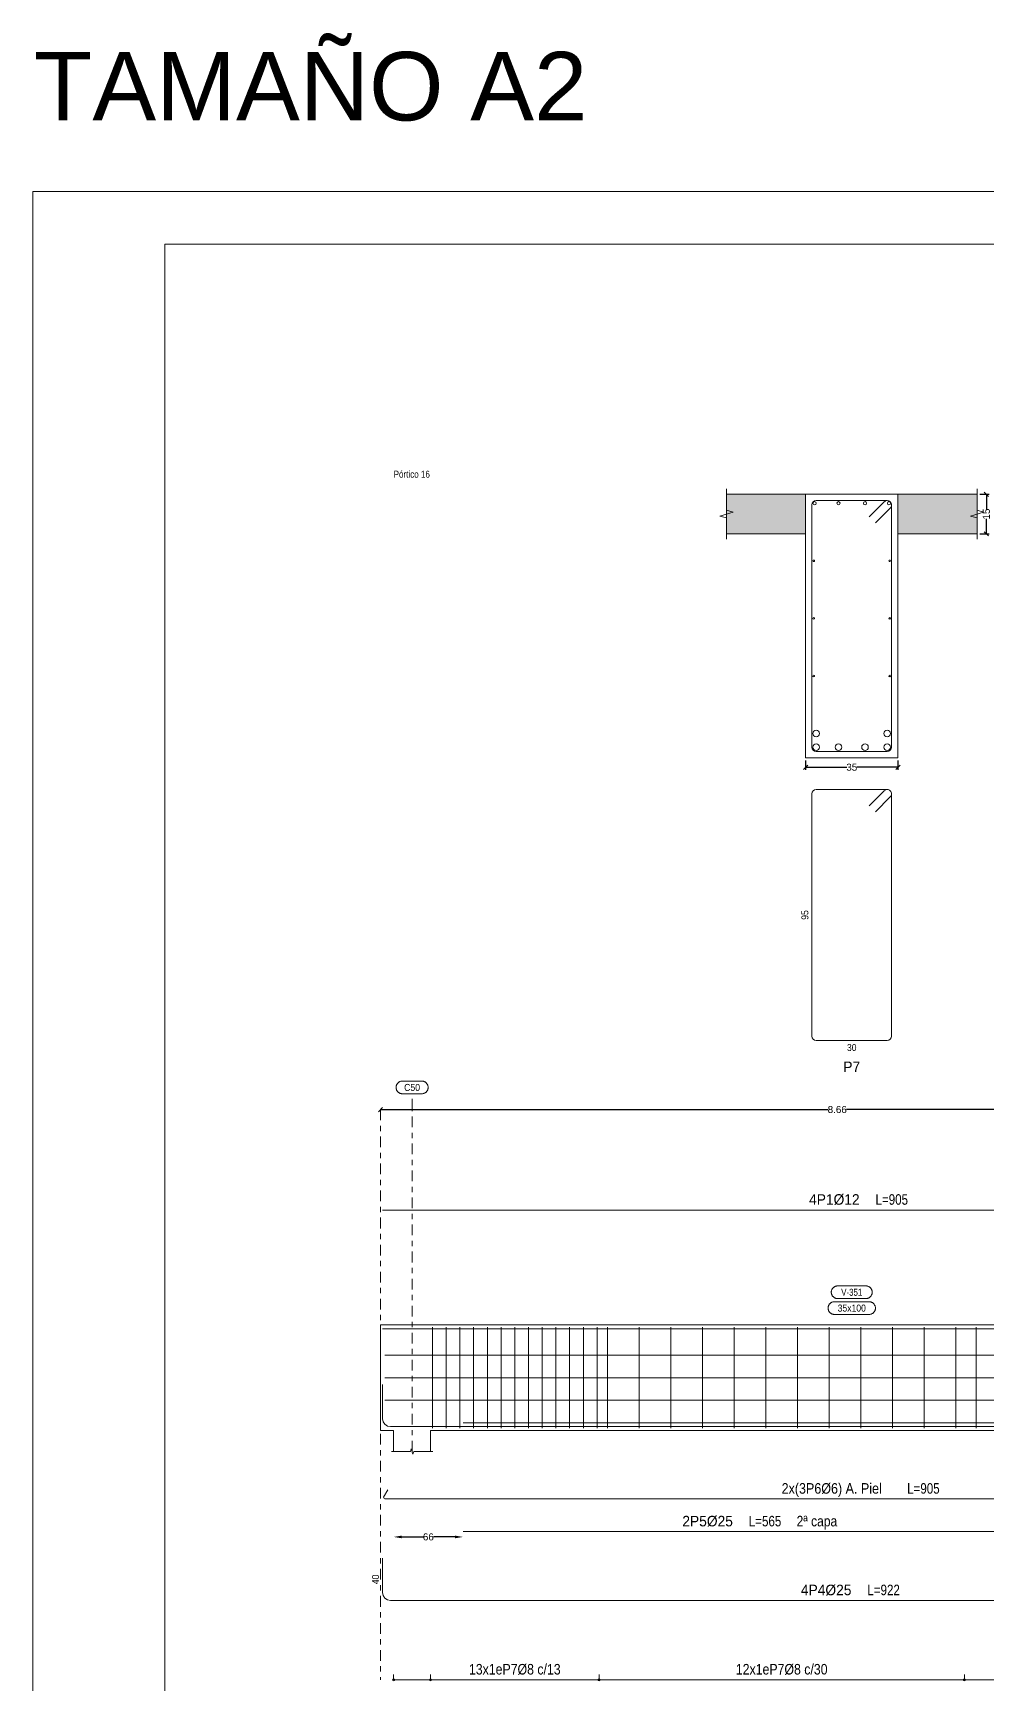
# Model space of a CAD drawing. Header units: millimetres. Extents: x 3 to 479, y -191 to 120.
# Drawn here: x 100.33 to 118.38, y -71.22 to -39.95 of the extents above; entities that cross this region are included whole.
import ezdxf
from ezdxf.enums import TextEntityAlignment as Align

# ---------------------------------------------------------------- set-up
doc = ezdxf.new("R2010")
doc.units = ezdxf.units.MM
doc.linetypes.add('CYPE_RAYAPUNTO', pattern=[0.4125, 0.2025, -0.105, 0, -0.105])
for name, color, linetype, lineweight in [('ALZ_ARM_LONG_ARM_TEXTOS', 3, 'Continuous', 9), ('ALZ_ARM_LONG_TXT_IND_CAPA_ARM_LONG', 3, 'Continuous', 9), ('ALZ_ARM_LONG_TXT_LONG', 3, 'Continuous', 9), ('ALZ_ARM_TRANS_TXT_EST', 3, 'Continuous', 9), ('ALZ_CONT_NUDOS', 122, 'Continuous', 9), ('ALZ_CONT_VIG_HORMIGON', 2, 'Continuous', 9), ('ALZ_COT_COT_ANCLAJES', 3, 'Continuous', 0), ('ALZ_COT_COT_ARM', 3, 'Continuous', 0), ('ALZ_COT_COT_EST', 3, 'Continuous', 0), ('ALZ_COT_COT_LIN_APOYOS', 2, 'CYPE_RAYAPUNTO', 0), ('ALZ_COT_LONGITUD_PROYECTADA', 122, 'Continuous', 0), ('ALZ_REF_COT_LIN_AUX_COTA', 2, 'CYPE_RAYAPUNTO', 9), ('ALZ_REF_REF_NOMBRE', 3, 'Continuous', 9), ('ALZ_REF_REF_REFERENCIA', 3, 'Continuous', 9), ('ALZ_REF_REFERENCIA_PORTICO', 3, 'Continuous', 9), ('ALZ_REF_TEXTO_REF_NOMBRE', 3, 'Continuous', 9), ('ALZ_REF_TEXTO_REF_REFERENCIA', 3, 'Continuous', 9), ('ARM_LONGITUDINAL_Ø12', 171, 'Continuous', 9), ('ARM_LONGITUDINAL_Ø25', 20, 'Continuous', 9), ('ARM_LONGITUDINAL_Ø6', 151, 'Continuous', 9), ('ARM_TRANSVERSAL_Ø16', 212, 'Continuous', 9), ('ARM_TRANSVERSAL_Ø8', 32, 'Continuous', 9), ('CIM_REFEREN', 2, 'Continuous', 0), ('RECUAD_LIMITES', 2, 'Continuous', 0), ('RECUAD_MARCO', 1, 'Continuous', 20), ('SEC_CONT_FORJADOS_SECCION', 8, 'Continuous', 9), ('SEC_CONT_VIG_HORMIGON_SECCION', 2, 'Continuous', 9), ('SEC_COTAS_SEC_DIM_VIGA', 122, 'Continuous', 0), ('SEC_COTAS_TEXTOS_DESPIECE_ESTRIBADO', 122, 'Continuous', 0), ('SEC_REF_TXT_POSICIONES_ARM_ESTRIBOS', 1, 'Continuous', 9)]:
    doc.layers.add(name, color=color, linetype=linetype, lineweight=lineweight)
doc.styles.add('CYPETXT_0.2_romans', font='arial.ttf', dxfattribs={"height": 0.133333})
doc.styles.add('CYPETXT_romans', font='arial.ttf', dxfattribs={"height": 0.2})
doc.dimstyles.new('cype_arrow', dxfattribs={"dimtxt": 0.18, "dimasz": 0.15, "dimexe": 0.05, "dimexo": 0.05, "dimgap": 0, "dimtad": 0, "dimdec": 4, "dimzin": 0, "dimdsep": 46, "dimtxsty": 'CYPETXT_0.2_romans', "dimcen": 0.09, "dimadec": 0, "dimazin": 0, "dimtfac": 1, "dimtdec": 4, "dimtofl": 0, "dimtmove": 2, "dimatfit": 3, "dimfxl": 1, "dimtolj": 1, "dimtzin": 0, "dimarcsym": 0})
doc.dimstyles.new('cype_oblique', dxfattribs={"dimtxt": 0.18, "dimasz": 0.18, "dimexe": 0.05, "dimexo": 0.05, "dimgap": 0, "dimtad": 0, "dimdec": 4, "dimzin": 0, "dimdsep": 46, "dimtxsty": 'CYPETXT_0.2_romans', "dimblk": 'OBLIQUE', "dimtsz": 0.04, "dimcen": 0.09, "dimadec": 0, "dimazin": 0, "dimtfac": 1, "dimtdec": 4, "dimtofl": 0, "dimtmove": 2, "dimatfit": 3, "dimfxl": 1, "dimtolj": 1, "dimtzin": 0, "dimarcsym": 0})

# ---------------------------------------------------------------- blocks, each defined once
blk = doc.blocks.new('*D997')
at = {"layer": 'Defpoints', "color": 0, "transparency": 16777216}
for p in [(114.978, -53.698), (116.728, -53.698), (116.728, -53.875)]:
    blk.add_point(p, dxfattribs=at)
at = {"layer": 'SEC_COTAS_SEC_DIM_VIGA', "color": 0, "lineweight": -2, "transparency": 16777216}
for p, q in [((114.978, -53.748), (114.978, -53.925)), ((116.728, -53.748), (116.728, -53.925)), ((114.938, -53.915), (115.018, -53.835)), ((114.978, -53.875), (115.757, -53.875)), ((116.728, -53.875), (115.949, -53.875)), ((116.688, -53.915), (116.768, -53.835))]:
    blk.add_line(p, q, dxfattribs=at)
at = {"layer": 'SEC_COTAS_SEC_DIM_VIGA', "color": 0, "transparency": 16777216, "insert": (115.853, -53.875), "char_height": 0.1333, "attachment_point": 5, "style": 'CYPETXT_0.2_romans'}
blk.add_mtext('\\A1;35', dxfattribs=at)
blk = doc.blocks.new('_OBLIQUE')
at = {"color": 0, "linetype": 'ByBlock', "lineweight": -2}
blk.add_line((-0.5, -0.5), (0.5, 0.5), dxfattribs=at)
blk = doc.blocks.new('*D998')
at = {"layer": 'Defpoints', "color": 0, "transparency": 16777216}
for p in [(118.228, -48.698), (118.405, -48.698), (118.228, -49.448)]:
    blk.add_point(p, dxfattribs=at)
at = {"layer": 'SEC_COTAS_SEC_DIM_VIGA', "color": 0, "lineweight": -2, "transparency": 16777216}
for p, q in [((118.278, -48.698), (118.455, -48.698)), ((118.445, -48.738), (118.365, -48.658)), ((118.405, -48.698), (118.405, -48.983)), ((118.445, -49.488), (118.365, -49.408)), ((118.405, -49.448), (118.405, -49.162)), ((118.278, -49.448), (118.455, -49.448))]:
    blk.add_line(p, q, dxfattribs=at)
at = {"layer": 'SEC_COTAS_SEC_DIM_VIGA', "color": 0, "transparency": 16777216, "insert": (118.405, -49.073), "char_height": 0.1333, "attachment_point": 5, "rotation": 90, "style": 'CYPETXT_0.2_romans'}
blk.add_mtext('\\A1;15', dxfattribs=at)
blk = doc.blocks.new('*D1003')
at = {"layer": 'ALZ_COT_LONGITUD_PROYECTADA', "color": 0, "lineweight": -2, "transparency": 16777216}
for p, q in [((106.878, -60.407), (106.958, -60.327)), ((124.198, -60.407), (124.278, -60.327)), ((106.918, -60.367), (115.405, -60.367)), ((124.238, -60.367), (115.751, -60.367))]:
    blk.add_line(p, q, dxfattribs=at)
at = {"layer": 'Defpoints', "color": 0, "transparency": 16777216}
for p in [(106.918, -60.367), (106.918, -60.367), (124.238, -60.367)]:
    blk.add_point(p, dxfattribs=at)
at = {"layer": 'ALZ_COT_LONGITUD_PROYECTADA', "color": 0, "transparency": 16777216, "insert": (115.578, -60.367), "char_height": 0.1333, "attachment_point": 5, "style": 'CYPETXT_0.2_romans'}
blk.add_mtext('\\A1;8.66', dxfattribs=at)
blk = doc.blocks.new('*D1007')
at = {"layer": 'ALZ_COT_COT_ARM', "color": 0, "lineweight": -2, "transparency": 16777216}
for p, q in [((107.318, -68.472), (107.73, -68.472)), ((108.334, -68.472), (107.922, -68.472))]:
    blk.add_line(p, q, dxfattribs=at)
at = {"layer": 'ALZ_COT_COT_ARM', "color": 0, "transparency": 16777216}
for points in [[(107.318, -68.447), (107.318, -68.497), (107.168, -68.472)], [(108.334, -68.447), (108.334, -68.497), (108.484, -68.472)]]:
    blk.add_solid(points, dxfattribs=at)
at = {"layer": 'Defpoints', "color": 0, "transparency": 16777216}
for p in [(107.168, -68.472), (108.484, -68.472), (108.484, -68.472)]:
    blk.add_point(p, dxfattribs=at)
at = {"layer": 'ALZ_COT_COT_ARM', "color": 0, "transparency": 16777216, "insert": (107.826, -68.472), "char_height": 0.1333, "attachment_point": 5, "style": 'CYPETXT_0.2_romans'}
blk.add_mtext('\\A1;66', dxfattribs=at)

msp = doc.modelspace()

# ---------------------------------------------------------------- hatches: boundary and pattern name
at = {"layer": 'SEC_CONT_FORJADOS_SECCION', "true_color": 0xdad7d3}
for points in [[(113.47793, -48.69765), (114.97793, -48.69765), (114.97793, -49.44765), (113.47793, -49.44765)], [(118.22793, -48.69765), (116.72793, -48.69765), (116.72793, -49.44765), (118.22793, -49.44765)]]:
    msp.add_hatch(color=254, dxfattribs=at).paths.add_polyline_path(points)

# ---------------------------------------------------------------- linework, layer by layer
at = {"layer": 'ALZ_CONT_NUDOS'}
for p, q in [((107.16793, -66.45177), (107.16793, -66.85177)), ((107.86793, -66.45177), (107.86793, -66.85177))]:
    msp.add_line(p, q, dxfattribs=at)
for points in [[(107.86793, -64.45177), (107.16793, -64.45177), (106.91793, -64.45177), (106.91793, -66.45177), (107.16793, -66.45177)], [(107.12793, -66.85177), (107.48793, -66.85177), (107.50293, -66.80177), (107.53293, -66.90177), (107.54793, -66.85177), (107.90793, -66.85177)]]:
    msp.add_lwpolyline(points, dxfattribs=at)
at = {"layer": 'ALZ_CONT_VIG_HORMIGON'}
for p, q in [((107.86793, -64.45177), (123.83793, -64.45177)), ((107.86793, -66.45177), (123.83793, -66.45177))]:
    msp.add_line(p, q, dxfattribs=at)
at = {"layer": 'ALZ_COT_COT_EST'}
for p, q in [((107.16793, -71.18112), (107.16793, -71.08112)), ((107.86793, -71.18112), (107.86793, -71.08112)), ((111.06193, -71.18112), (111.06193, -71.08112)), ((117.98793, -71.18112), (117.98793, -71.08112))]:
    msp.add_line(p, q, dxfattribs=at)
for points in [[(107.16793, -71.18112), (107.86793, -71.18112), (107.86793, -71.08112)], [(107.86793, -71.18112), (111.06193, -71.18112), (111.06193, -71.08112)], [(111.06193, -71.18112), (117.98793, -71.18112), (117.98793, -71.08112)], [(117.98793, -71.18112), (123.83793, -71.18112), (123.83793, -71.08112)]]:
    msp.add_lwpolyline(points, dxfattribs=at)
for centre in [(107.16793, -71.18112), (107.86793, -71.18112), (107.86793, -71.18112), (111.06193, -71.18112), (111.06193, -71.18112), (117.98793, -71.18112), (117.98793, -71.18112)]:
    msp.add_circle(centre, 0.02, dxfattribs=at)
at = {"layer": 'ALZ_COT_COT_LIN_APOYOS'}
msp.add_line((106.91793, -60.36698), (106.91793, -71.18112), dxfattribs=at)
at = {"layer": 'ALZ_REF_COT_LIN_AUX_COTA'}
for p, q in [((107.51793, -60.36698), (107.51793, -60.06698)), ((107.51793, -66.85177), (107.51793, -60.36698))]:
    msp.add_line(p, q, dxfattribs=at)
at = {"layer": 'ALZ_REF_REF_NOMBRE'}
for points in [[(116.12093, -63.71177), (116.12894, -63.71204), (116.13692, -63.71284), (116.14483, -63.71418), (116.15263, -63.71604), (116.16029, -63.71841), (116.16777, -63.72129), (116.17505, -63.72467), (116.18208, -63.72852), (116.18884, -63.73284), (116.1953, -63.7376), (116.20142, -63.74277), (116.20718, -63.74835), (116.21256, -63.7543), (116.21753, -63.76059), (116.22207, -63.7672), (116.22616, -63.7741), (116.22978, -63.78126), (116.23291, -63.78864), (116.23554, -63.79622), (116.23766, -63.80395), (116.23925, -63.81181), (116.24032, -63.81976), (116.24086, -63.82776), (116.24086, -63.83578), (116.24032, -63.84378), (116.23925, -63.85173), (116.23766, -63.85959), (116.23554, -63.86733), (116.23291, -63.8749), (116.22978, -63.88229), (116.22616, -63.88944), (116.22207, -63.89634), (116.21753, -63.90295), (116.21256, -63.90925), (116.20718, -63.9152), (116.20142, -63.92077), (116.1953, -63.92595), (116.18884, -63.93071), (116.18208, -63.93502), (116.17505, -63.93888), (116.16777, -63.94225), (116.16029, -63.94513), (116.15263, -63.94751), (116.14483, -63.94937), (116.13692, -63.9507), (116.12894, -63.9515), (116.12093, -63.95177), (115.58493, -63.95177), (115.57691, -63.9515), (115.56893, -63.9507), (115.56102, -63.94937), (115.55322, -63.94751), (115.54556, -63.94513), (115.53808, -63.94225), (115.5308, -63.93888), (115.52377, -63.93502), (115.51701, -63.93071), (115.51056, -63.92595), (115.50443, -63.92077), (115.49867, -63.9152), (115.49329, -63.90925), (115.48832, -63.90295), (115.48378, -63.89634), (115.47969, -63.88944), (115.47608, -63.88229), (115.47294, -63.8749), (115.47031, -63.86733), (115.46819, -63.85959), (115.4666, -63.85173), (115.46553, -63.84378), (115.46499, -63.83578), (115.46499, -63.82776), (115.46553, -63.81976), (115.4666, -63.81181), (115.46819, -63.80395), (115.47031, -63.79622), (115.47294, -63.78864), (115.47608, -63.78126), (115.47969, -63.7741), (115.48378, -63.7672), (115.48832, -63.76059), (115.49329, -63.7543), (115.49867, -63.74835), (115.50443, -63.74277), (115.51056, -63.7376), (115.51701, -63.73284), (115.52377, -63.72852), (115.5308, -63.72467), (115.53808, -63.72129), (115.54556, -63.71841), (115.55322, -63.71604), (115.56102, -63.71418), (115.56893, -63.71284), (115.57691, -63.71204), (115.58493, -63.71177), (116.12093, -63.71177)], [(116.18193, -64.01177), (116.18994, -64.01204), (116.19792, -64.01284), (116.20583, -64.01418), (116.21363, -64.01604), (116.22129, -64.01841), (116.22877, -64.02129), (116.23605, -64.02467), (116.24308, -64.02852), (116.24984, -64.03284), (116.2563, -64.0376), (116.26242, -64.04277), (116.26818, -64.04835), (116.27356, -64.0543), (116.27853, -64.06059), (116.28307, -64.0672), (116.28716, -64.0741), (116.29078, -64.08126), (116.29391, -64.08864), (116.29654, -64.09622), (116.29866, -64.10395), (116.30025, -64.11181), (116.30132, -64.11976), (116.30186, -64.12776), (116.30186, -64.13578), (116.30132, -64.14378), (116.30025, -64.15173), (116.29866, -64.15959), (116.29654, -64.16733), (116.29391, -64.1749), (116.29078, -64.18229), (116.28716, -64.18944), (116.28307, -64.19634), (116.27853, -64.20295), (116.27356, -64.20925), (116.26818, -64.2152), (116.26242, -64.22077), (116.2563, -64.22595), (116.24984, -64.23071), (116.24308, -64.23502), (116.23605, -64.23888), (116.22877, -64.24225), (116.22129, -64.24513), (116.21363, -64.24751), (116.20583, -64.24937), (116.19792, -64.2507), (116.18994, -64.2515), (116.18193, -64.25177), (115.52393, -64.25177), (115.51591, -64.2515), (115.50793, -64.2507), (115.50002, -64.24937), (115.49222, -64.24751), (115.48456, -64.24513), (115.47708, -64.24225), (115.4698, -64.23888), (115.46277, -64.23502), (115.45601, -64.23071), (115.44956, -64.22595), (115.44343, -64.22077), (115.43767, -64.2152), (115.43229, -64.20925), (115.42732, -64.20295), (115.42278, -64.19634), (115.41869, -64.18944), (115.41508, -64.18229), (115.41194, -64.1749), (115.40931, -64.16733), (115.40719, -64.15959), (115.4056, -64.15173), (115.40453, -64.14378), (115.40399, -64.13578), (115.40399, -64.12776), (115.40453, -64.11976), (115.4056, -64.11181), (115.40719, -64.10395), (115.40931, -64.09622), (115.41194, -64.08864), (115.41508, -64.08126), (115.41869, -64.0741), (115.42278, -64.0672), (115.42732, -64.06059), (115.43229, -64.0543), (115.43767, -64.04835), (115.44343, -64.04277), (115.44956, -64.0376), (115.45601, -64.03284), (115.46277, -64.02852), (115.4698, -64.02467), (115.47708, -64.02129), (115.48456, -64.01841), (115.49222, -64.01604), (115.50002, -64.01418), (115.50793, -64.01284), (115.51591, -64.01204), (115.52393, -64.01177), (116.18193, -64.01177)]]:
    msp.add_lwpolyline(points, close=True, dxfattribs=at)
at = {"layer": 'ALZ_REF_REF_REFERENCIA'}
msp.add_lwpolyline([(107.70193, -59.82698), (107.70994, -59.82725), (107.71792, -59.82805), (107.72583, -59.82938), (107.73363, -59.83124), (107.74129, -59.83362), (107.74877, -59.8365), (107.75605, -59.83988), (107.76308, -59.84373), (107.76984, -59.84805), (107.7763, -59.8528), (107.78242, -59.85798), (107.78818, -59.86356), (107.79356, -59.8695), (107.79853, -59.8758), (107.80307, -59.88241), (107.80716, -59.88931), (107.81078, -59.89647), (107.81391, -59.90385), (107.81654, -59.91143), (107.81866, -59.91916), (107.82025, -59.92702), (107.82132, -59.93497), (107.82186, -59.94297), (107.82186, -59.95099), (107.82132, -59.95899), (107.82025, -59.96694), (107.81866, -59.9748), (107.81654, -59.98253), (107.81391, -59.99011), (107.81078, -59.99749), (107.80716, -60.00465), (107.80307, -60.01155), (107.79853, -60.01816), (107.79356, -60.02445), (107.78818, -60.0304), (107.78242, -60.03598), (107.7763, -60.04116), (107.76984, -60.04591), (107.76308, -60.05023), (107.75605, -60.05408), (107.74877, -60.05746), (107.74129, -60.06034), (107.73363, -60.06272), (107.72583, -60.06458), (107.71792, -60.06591), (107.70994, -60.06671), (107.70193, -60.06698), (107.33393, -60.06698), (107.32591, -60.06671), (107.31793, -60.06591), (107.31002, -60.06458), (107.30222, -60.06272), (107.29456, -60.06034), (107.28708, -60.05746), (107.2798, -60.05408), (107.27277, -60.05023), (107.26601, -60.04591), (107.25956, -60.04116), (107.25343, -60.03598), (107.24767, -60.0304), (107.24229, -60.02445), (107.23732, -60.01816), (107.23278, -60.01155), (107.22869, -60.00465), (107.22508, -59.99749), (107.22194, -59.99011), (107.21931, -59.98253), (107.21719, -59.9748), (107.2156, -59.96694), (107.21453, -59.95899), (107.21399, -59.95099), (107.21399, -59.94297), (107.21453, -59.93497), (107.2156, -59.92702), (107.21719, -59.91916), (107.21931, -59.91143), (107.22194, -59.90385), (107.22508, -59.89647), (107.22869, -59.88931), (107.23278, -59.88241), (107.23732, -59.8758), (107.24229, -59.8695), (107.24767, -59.86356), (107.25343, -59.85798), (107.25956, -59.8528), (107.26601, -59.84805), (107.27277, -59.84373), (107.2798, -59.83988), (107.28708, -59.8365), (107.29456, -59.83362), (107.30222, -59.83124), (107.31002, -59.82938), (107.31793, -59.82805), (107.32591, -59.82725), (107.33393, -59.82698), (107.70193, -59.82698)], close=True, dxfattribs=at)
at = {"layer": 'ARM_LONGITUDINAL_Ø12'}
for points in [[(106.95793, -62.27177), (125.05793, -62.27177)], [(106.95793, -64.52377), (125.05793, -64.52377)]]:
    msp.add_lwpolyline(points, dxfattribs=at)
for centre in [(115.14793, -48.86765), (115.60126, -48.86765), (116.10459, -48.86765), (116.55793, -48.86765)]:
    msp.add_circle(centre, 0.03, dxfattribs=at)
at = {"layer": 'ARM_LONGITUDINAL_Ø25'}
for points in [[(106.95793, -65.57977), (106.95793, -66.22977), (106.96934, -66.28718), (107.00186, -66.33584), (107.05052, -66.36835), (107.10793, -66.37977), (124.59793, -66.37977)], [(108.48388, -66.31044), (119.78388, -66.31044)], [(108.48388, -68.37178), (119.78388, -68.37178)], [(106.95793, -68.87749), (106.95793, -69.52749), (106.96934, -69.58489), (107.00186, -69.63355), (107.05052, -69.66607), (107.10793, -69.67749), (124.59793, -69.67749)]]:
    msp.add_lwpolyline(points, dxfattribs=at)
for centre in [(115.18043, -53.23681), (115.18043, -53.49515), (115.60126, -53.49515), (116.10459, -53.49515), (116.52543, -53.23681), (116.52543, -53.49515)]:
    msp.add_circle(centre, 0.0625, dxfattribs=at)
at = {"layer": 'ARM_LONGITUDINAL_Ø6'}
for points in [[(106.9995, -65.02244), (124.85793, -65.02244)], [(106.9995, -65.45177), (124.85793, -65.45177)], [(106.9995, -65.88111), (124.85793, -65.88111)], [(107.05793, -67.57856), (106.97871, -67.71577), (106.98122, -67.72998), (106.98844, -67.74249), (106.9995, -67.75177), (124.85793, -67.75177)]]:
    msp.add_lwpolyline(points, dxfattribs=at)
for centre in [(115.13293, -49.95994), (116.57293, -49.95994), (115.13293, -51.05223), (116.57293, -51.05223), (115.13293, -52.14452), (116.57293, -52.14452)]:
    msp.add_circle(centre, 0.015, dxfattribs=at)
at = {"layer": 'ARM_TRANSVERSAL_Ø16'}
msp.add_line((118.21293, -64.49177), (118.21293, -66.41177), dxfattribs=at)
at = {"layer": 'ARM_TRANSVERSAL_Ø8'}
for p, q in [((107.90493, -64.49177), (107.90493, -66.41177)), ((108.16493, -64.49177), (108.16493, -66.41177)), ((108.42493, -64.49177), (108.42493, -66.41177)), ((108.68493, -64.49177), (108.68493, -66.41177)), ((108.94493, -64.49177), (108.94493, -66.41177)), ((109.20493, -64.49177), (109.20493, -66.41177)), ((109.46493, -64.49177), (109.46493, -66.41177)), ((109.72493, -64.49177), (109.72493, -66.41177)), ((109.98493, -64.49177), (109.98493, -66.41177)), ((110.24493, -64.49177), (110.24493, -66.41177)), ((110.50493, -64.49177), (110.50493, -66.41177)), ((110.76493, -64.49177), (110.76493, -66.41177)), ((111.02493, -64.49177), (111.02493, -66.41177)), ((111.22493, -64.49177), (111.22493, -66.41177)), ((111.82493, -64.49177), (111.82493, -66.41177)), ((112.42493, -64.49177), (112.42493, -66.41177)), ((113.02493, -64.49177), (113.02493, -66.41177)), ((113.62493, -64.49177), (113.62493, -66.41177)), ((114.22493, -64.49177), (114.22493, -66.41177)), ((114.82493, -64.49177), (114.82493, -66.41177)), ((115.42493, -64.49177), (115.42493, -66.41177)), ((116.02493, -64.49177), (116.02493, -66.41177)), ((116.62493, -64.49177), (116.62493, -66.41177)), ((117.22493, -64.49177), (117.22493, -66.41177)), ((117.82493, -64.49177), (117.82493, -66.41177))]:
    msp.add_line(p, q, dxfattribs=at)
for points in [[(116.30092, -49.24133), (116.58376, -48.95848), (116.59402, -48.94598), (116.60165, -48.93172), (116.60634, -48.91624), (116.60793, -48.90015), (116.60634, -48.88405), (116.60165, -48.86857), (116.59402, -48.85431), (116.58376, -48.84181), (116.57126, -48.83155), (116.557, -48.82393), (116.54152, -48.81923), (116.52543, -48.81765), (115.18043, -48.81765), (115.14885, -48.82393), (115.12209, -48.84181), (115.10421, -48.86857), (115.09793, -48.90015), (115.09793, -53.49515), (115.10421, -53.52672), (115.12209, -53.55348), (115.14885, -53.57137), (115.18043, -53.57765), (116.52543, -53.57765), (116.557, -53.57137), (116.58376, -53.55348), (116.60165, -53.52672), (116.60793, -53.49515), (116.60793, -48.90015), (116.60634, -48.88405), (116.60165, -48.86857), (116.59402, -48.85431), (116.58376, -48.84181), (116.57126, -48.83155), (116.557, -48.82393), (116.54152, -48.81923), (116.52543, -48.81765), (116.51252, -48.81866), (116.49993, -48.82168), (116.48797, -48.82664), (116.47693, -48.8334), (116.46709, -48.84181), (116.18425, -49.12465)], [(116.30092, -54.72066), (116.58376, -54.43782), (116.59402, -54.42531), (116.60165, -54.41105), (116.60634, -54.39557), (116.60793, -54.37948), (116.60634, -54.36338), (116.60165, -54.34791), (116.59402, -54.33365), (116.58376, -54.32114), (116.57126, -54.31088), (116.557, -54.30326), (116.54152, -54.29856), (116.52543, -54.29698), (115.18043, -54.29698), (115.14885, -54.30326), (115.12209, -54.32114), (115.10421, -54.34791), (115.09793, -54.37948), (115.09793, -58.97448), (115.10421, -59.00605), (115.12209, -59.03282), (115.14885, -59.0507), (115.18043, -59.05698), (116.52543, -59.05698), (116.557, -59.0507), (116.58376, -59.03282), (116.60165, -59.00605), (116.60793, -58.97448), (116.60793, -54.37948), (116.60634, -54.36338), (116.60165, -54.34791), (116.59402, -54.33365), (116.58376, -54.32114), (116.57126, -54.31088), (116.557, -54.30326), (116.54152, -54.29856), (116.52543, -54.29698), (116.51252, -54.298), (116.49993, -54.30102), (116.48797, -54.30597), (116.47693, -54.31274), (116.46709, -54.32114), (116.18425, -54.60399)]]:
    msp.add_lwpolyline(points, dxfattribs=at)
at = {"layer": 'RECUAD_LIMITES'}
msp.add_lwpolyline([(100.33093, -84.95316), (159.73093, -84.95316), (159.73093, -42.95316), (100.33093, -42.95316), (100.33093, -84.95316)], close=True, dxfattribs=at)
at = {"layer": 'RECUAD_MARCO'}
msp.add_lwpolyline([(102.83093, -83.95316), (158.73093, -83.95316), (158.73093, -43.95316), (102.83093, -43.95316), (102.83093, -83.95316)], close=True, dxfattribs=at)
at = {"layer": 'SEC_CONT_FORJADOS_SECCION'}
for points in [[(113.47793, -48.59765), (113.47793, -48.99765), (113.60293, -49.03515), (113.35293, -49.11015), (113.47793, -49.14765), (113.47793, -49.54765)], [(113.47793, -48.69765), (114.97793, -48.69765), (114.97793, -49.44765), (113.47793, -49.44765)], [(118.22793, -48.69765), (116.72793, -48.69765), (116.72793, -49.44765), (118.22793, -49.44765)], [(118.22793, -48.59765), (118.22793, -48.99765), (118.35293, -49.03515), (118.10293, -49.11015), (118.22793, -49.14765), (118.22793, -49.54765)]]:
    msp.add_lwpolyline(points, dxfattribs=at)
at = {"layer": 'SEC_CONT_FORJADOS_SECCION', "color": 254, "true_color": 0xdad7d3}
for points in [[(113.47793, -48.69765), (114.97793, -48.69765), (114.97793, -49.44765), (113.47793, -49.44765)], [(118.22793, -48.69765), (116.72793, -48.69765), (116.72793, -49.44765), (118.22793, -49.44765)]]:
    msp.add_lwpolyline(points, close=True, dxfattribs=at)
at = {"layer": 'SEC_CONT_VIG_HORMIGON_SECCION'}
msp.add_lwpolyline([(116.72793, -48.69765), (114.97793, -48.69765), (114.97793, -53.69765), (116.72793, -53.69765), (116.72793, -48.69765)], close=True, dxfattribs=at)

# ---------------------------------------------------------------- texts
at = {"layer": 'ALZ_ARM_LONG_ARM_TEXTOS', "style": 'CYPETXT_romans'}
for s, width, p in [('4P1%%c12', 0.935124, (115.52293, -62.17177)), ('2x(3P6%%c6) A. Piel', 0.849696, (115.47293, -67.65177)), ('2P5%%c25', 0.935124, (113.12038, -68.27178)), ('4P4%%c25', 0.935124, (115.36793, -69.57749))]:
    msp.add_text(s, height=0.2, dxfattribs=dict(at, width=width)).set_placement(p, align=Align.CENTER)
at = {"layer": 'ALZ_ARM_LONG_TXT_IND_CAPA_ARM_LONG', "style": 'CYPETXT_romans', "width": 0.816999}
msp.add_text('2ª capa', height=0.2, dxfattribs=at).set_placement((115.19238, -68.27178), align=Align.CENTER)
at = {"layer": 'ALZ_ARM_LONG_TXT_LONG', "style": 'CYPETXT_romans', "width": 0.785606}
for s, p in [(' L=905', (116.58143, -62.17177)), (' L=905', (117.18093, -67.65177)), (' L=565', (114.17888, -68.27178)), (' L=922', (116.42643, -69.57749))]:
    msp.add_text(s, height=0.2, dxfattribs=at).set_placement(p, align=Align.CENTER)
at = {"layer": 'ALZ_ARM_TRANS_TXT_EST', "style": 'CYPETXT_romans', "width": 0.835132}
for s, p in [('13x1eP7%%c8 c/13', (109.46493, -71.08112)), ('12x1eP7%%c8 c/30', (114.52493, -71.08112))]:
    msp.add_text(s, height=0.2, dxfattribs=at).set_placement(p, align=Align.CENTER)
at = {"layer": 'ALZ_COT_COT_ANCLAJES', "style": 'CYPETXT_romans', "width": 0.872274}
msp.add_text('40', height=0.133333, rotation=90, dxfattribs=at).set_placement((106.89126, -69.27749), align=Align.CENTER)
at = {"layer": 'ALZ_REF_REFERENCIA_PORTICO', "style": 'CYPETXT_romans', "width": 0.820327}
msp.add_text('Pórtico 16', height=0.133333, dxfattribs=at).set_placement((107.16793, -48.31765), align=Align.MIDDLE_LEFT)
at = {"layer": 'ALZ_REF_TEXTO_REF_NOMBRE', "style": 'CYPETXT_romans'}
for s, width, p in [('V-351', 0.803518, (115.85293, -63.83177)), ('35x100', 0.875466, (115.85293, -64.13177))]:
    msp.add_text(s, height=0.133333, dxfattribs=dict(at, width=width)).set_placement(p, align=Align.MIDDLE_CENTER)
at = {"layer": 'ALZ_REF_TEXTO_REF_REFERENCIA', "style": 'CYPETXT_romans', "width": 0.8832}
msp.add_text('C50', height=0.133333, dxfattribs=at).set_placement((107.51793, -59.94698), align=Align.MIDDLE_CENTER)
at = {"layer": 'CIM_REFEREN', "insert": (100.34667, -40.30843), "char_height": 1.3, "attachment_point": 1, "style": 'CYPETXT_romans'}
msp.add_mtext_dynamic_manual_height_columns('TAMAÑO A2', width=20.4097016, gutter_width=12.5, heights=[0], dxfattribs=at)
at = {"layer": 'SEC_COTAS_TEXTOS_DESPIECE_ESTRIBADO', "style": 'CYPETXT_romans', "width": 0.872274}
msp.add_text('95', height=0.133333, rotation=90, dxfattribs=at).set_placement((115.03126, -56.67698), align=Align.CENTER)
msp.add_text('30', height=0.133333, dxfattribs=at).set_placement((115.85293, -59.12365), align=Align.TOP_CENTER)
at = {"layer": 'SEC_REF_TXT_POSICIONES_ARM_ESTRIBOS', "style": 'CYPETXT_romans', "width": 0.935124}
msp.add_text('P7', height=0.2, dxfattribs=at).set_placement((115.85293, -59.55698), align=Align.MIDDLE_CENTER)

# ---------------------------------------------------------------- dimensions: what is measured, and where the dimension line sits
at = {"layer": 'ALZ_COT_COT_ARM'}
dim = msp.add_aligned_dim(p1=(107.16793, -68.47178), p2=(108.48388, -68.47178), distance=0, text='66', dimstyle='cype_arrow', override={"dimexe": 0, "dimexo": 0}, dxfattribs=at)
dim.commit()
dim.dimension.update_dxf_attribs({"geometry": '*D1007', "text_midpoint": (107.8259, -68.47178)})
at = {"layer": 'ALZ_COT_LONGITUD_PROYECTADA'}
dim = msp.add_aligned_dim(p1=(124.23793, -60.36698), p2=(106.91793, -60.36698), distance=0, text='8.66', dimstyle='cype_oblique', override={"dimexe": 0, "dimexo": 0}, dxfattribs=at)
dim.commit()
dim.dimension.update_dxf_attribs({"geometry": '*D1003', "text_midpoint": (115.57793, -60.36698)})
at = {"layer": 'SEC_COTAS_SEC_DIM_VIGA'}
for p1, p2, text, picture, middle in [((118.22793, -49.44765), (118.22793, -48.69765), '15', '*D998', (118.40526, -49.07265)), ((114.97793, -53.69765), (116.72793, -53.69765), '35', '*D997', (115.85293, -53.87498))]:
    dim = msp.add_aligned_dim(p1=p1, p2=p2, distance=-0.17733, text=text, dimstyle='cype_oblique', dxfattribs=at)
    dim.commit()
    dim.dimension.update_dxf_attribs({"geometry": picture, "text_midpoint": middle})

doc.saveas('drawing.dxf')
